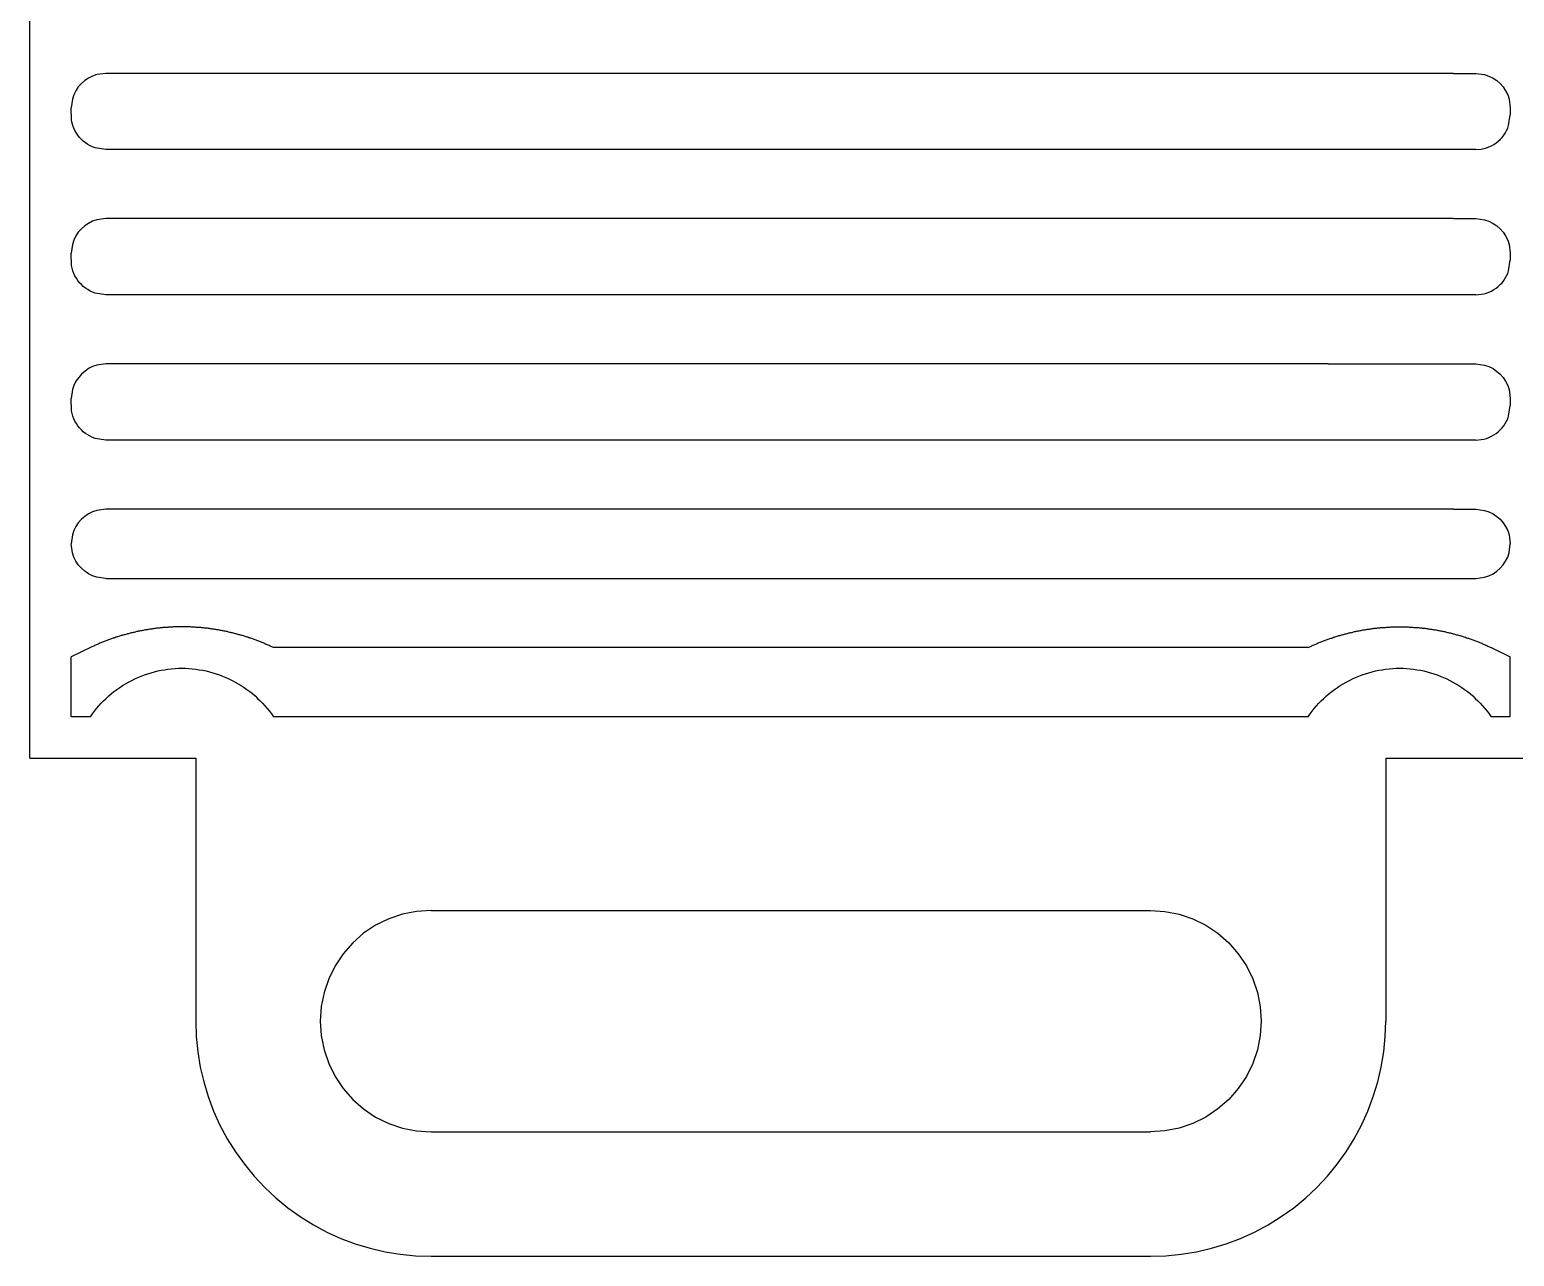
# Model space of a CAD drawing. Header units: metres. Extents: x 50 to 377, y 20 to 300.
# Drawn here: x 53.1 to 160.4, y 19.7 to 108.4 of the extents above; entities that cross this region are included whole.
import ezdxf

# ---------------------------------------------------------------- set-up
doc = ezdxf.new("R2010")
doc.units = ezdxf.units.M

msp = doc.modelspace()

# ---------------------------------------------------------------- linework, layer by layer
at = {"layer": 'Layer0'}
for p, q in [((53.13, 55.7), (53.13, 202.7)), ((58.63, 105.2), (57.98, 105.11)), ((156.02, 105.2), (58.63, 105.2)), ((156.02, 105.2), (157.63, 105.2)), ((157.63, 105.2), (158.27, 105.11)), ((56.64, 104.22), (56.46, 103.95)), ((56.86, 104.47), (56.64, 104.22)), ((57.11, 104.68), (56.86, 104.47)), ((57.38, 104.86), (57.11, 104.68)), ((57.67, 105.01), (57.38, 104.86)), ((57.98, 105.11), (57.67, 105.01)), ((158.27, 105.11), (158.58, 105.01)), ((158.58, 105.01), (158.88, 104.86)), ((158.88, 104.86), (159.15, 104.68)), ((159.15, 104.68), (159.4, 104.47)), ((159.4, 104.47), (159.61, 104.22)), ((159.61, 104.22), (159.79, 103.95)), ((56.21, 103.34), (56.13, 102.7)), ((56.32, 103.65), (56.21, 103.34)), ((56.46, 103.95), (56.32, 103.65)), ((159.79, 103.95), (159.94, 103.65)), ((159.94, 103.65), (160.04, 103.34)), ((160.04, 103.34), (160.13, 102.7)), ((56.16, 101.81), (56.13, 102.7)), ((160.01, 101.43), (160.13, 102.2)), ((160.13, 102.7), (160.13, 102.2)), ((56.2, 101.61), (56.16, 101.81)), ((56.25, 101.43), (56.2, 101.61)), ((56.32, 101.24), (56.25, 101.43)), ((56.4, 101.06), (56.32, 101.24)), ((56.5, 100.89), (56.4, 101.06)), ((56.6, 100.73), (56.5, 100.89)), ((159.65, 100.73), (159.76, 100.89)), ((159.76, 100.89), (159.86, 101.06)), ((159.86, 101.06), (159.94, 101.24)), ((159.94, 101.24), (160.01, 101.43)), ((56.73, 100.57), (56.6, 100.73)), ((56.86, 100.43), (56.73, 100.57)), ((57, 100.3), (56.86, 100.43)), ((57.16, 100.18), (57, 100.3)), ((57.32, 100.07), (57.16, 100.18)), ((57.49, 99.97), (57.32, 100.07)), ((57.67, 99.89), (57.49, 99.97)), ((57.85, 99.82), (57.67, 99.89)), ((58.63, 99.7), (57.85, 99.82)), ((158.21, 99.77), (158.4, 99.82)), ((158.4, 99.82), (158.58, 99.89)), ((158.58, 99.89), (158.76, 99.97)), ((158.76, 99.97), (158.93, 100.07)), ((158.93, 100.07), (159.1, 100.18)), ((159.1, 100.18), (159.25, 100.3)), ((159.25, 100.3), (159.4, 100.43)), ((159.4, 100.43), (159.53, 100.57)), ((159.53, 100.57), (159.65, 100.73)), ((157.63, 99.7), (58.63, 99.7)), ((157.63, 99.7), (158.02, 99.73)), ((158.02, 99.73), (158.21, 99.77)), ((57.67, 94.51), (57.38, 94.36)), ((57.98, 94.61), (57.67, 94.51)), ((58.63, 94.7), (57.98, 94.61)), ((156.02, 94.7), (58.63, 94.7)), ((156.02, 94.7), (157.63, 94.7)), ((157.63, 94.7), (158.27, 94.61)), ((158.27, 94.61), (158.58, 94.51)), ((158.58, 94.51), (158.88, 94.36)), ((56.46, 93.45), (56.32, 93.15)), ((56.64, 93.72), (56.46, 93.45)), ((56.86, 93.97), (56.64, 93.72)), ((57.11, 94.18), (56.86, 93.97)), ((57.38, 94.36), (57.11, 94.18)), ((158.88, 94.36), (159.15, 94.18)), ((159.15, 94.18), (159.4, 93.97)), ((159.4, 93.97), (159.61, 93.72)), ((159.61, 93.72), (159.79, 93.45)), ((159.79, 93.45), (159.94, 93.15)), ((56.21, 92.84), (56.13, 92.2)), ((56.32, 93.15), (56.21, 92.84)), ((159.94, 93.15), (160.04, 92.84)), ((160.04, 92.84), (160.13, 92.2)), ((56.16, 91.31), (56.13, 92.2)), ((56.2, 91.11), (56.16, 91.31)), ((160.01, 90.93), (160.13, 91.7)), ((160.13, 92.2), (160.13, 91.7)), ((56.25, 90.93), (56.2, 91.11)), ((56.32, 90.74), (56.25, 90.93)), ((56.4, 90.56), (56.32, 90.74)), ((56.5, 90.39), (56.4, 90.56)), ((56.6, 90.23), (56.5, 90.39)), ((56.73, 90.07), (56.6, 90.23)), ((159.53, 90.07), (159.65, 90.23)), ((159.65, 90.23), (159.76, 90.39)), ((159.76, 90.39), (159.86, 90.56)), ((159.86, 90.56), (159.94, 90.74)), ((159.94, 90.74), (160.01, 90.93)), ((56.86, 89.93), (56.73, 90.07)), ((57, 89.8), (56.86, 89.93)), ((57.16, 89.68), (57, 89.8)), ((57.32, 89.57), (57.16, 89.68)), ((57.49, 89.47), (57.32, 89.57)), ((57.67, 89.39), (57.49, 89.47)), ((57.85, 89.32), (57.67, 89.39)), ((58.63, 89.2), (57.85, 89.32)), ((157.63, 89.2), (58.63, 89.2)), ((157.63, 89.2), (158.02, 89.23)), ((158.02, 89.23), (158.21, 89.27)), ((158.21, 89.27), (158.4, 89.32)), ((158.4, 89.32), (158.58, 89.39)), ((158.58, 89.39), (158.76, 89.47)), ((158.76, 89.47), (158.93, 89.57)), ((158.93, 89.57), (159.1, 89.68)), ((159.1, 89.68), (159.25, 89.8)), ((159.25, 89.8), (159.4, 89.93)), ((159.4, 89.93), (159.53, 90.07)), ((57.38, 83.86), (56.86, 83.47)), ((57.67, 84.01), (57.38, 83.86)), ((57.98, 84.11), (57.67, 84.01)), ((58.63, 84.2), (57.98, 84.11)), ((146.96, 84.2), (58.63, 84.2)), ((146.96, 84.2), (156.02, 84.2)), ((156.02, 84.2), (157.63, 84.2)), ((157.63, 84.2), (158.27, 84.11)), ((158.27, 84.11), (158.58, 84.01)), ((158.58, 84.01), (158.88, 83.86)), ((158.88, 83.86), (159.4, 83.47)), ((56.32, 82.65), (56.21, 82.34)), ((56.46, 82.95), (56.32, 82.65)), ((56.86, 83.47), (56.46, 82.95)), ((159.4, 83.47), (159.61, 83.22)), ((159.61, 83.22), (159.79, 82.95)), ((159.79, 82.95), (159.94, 82.65)), ((159.94, 82.65), (160.04, 82.34)), ((56.21, 82.34), (56.13, 81.7)), ((56.16, 80.81), (56.13, 81.7)), ((160.04, 82.34), (160.13, 81.7)), ((160.13, 81.7), (160.13, 81.2)), ((56.2, 80.61), (56.16, 80.81)), ((56.25, 80.43), (56.2, 80.61)), ((160.01, 80.43), (160.13, 81.2)), ((56.32, 80.24), (56.25, 80.43)), ((56.4, 80.06), (56.32, 80.24)), ((56.5, 79.89), (56.4, 80.06)), ((56.6, 79.73), (56.5, 79.89)), ((56.73, 79.57), (56.6, 79.73)), ((56.86, 79.43), (56.73, 79.57)), ((57, 79.3), (56.86, 79.43)), ((159.25, 79.3), (159.4, 79.43)), ((159.4, 79.43), (159.53, 79.57)), ((159.53, 79.57), (159.65, 79.73)), ((159.65, 79.73), (159.76, 79.89)), ((159.76, 79.89), (159.86, 80.06)), ((159.86, 80.06), (159.94, 80.24)), ((159.94, 80.24), (160.01, 80.43)), ((57.16, 79.18), (57, 79.3)), ((57.32, 79.07), (57.16, 79.18)), ((57.49, 78.97), (57.32, 79.07)), ((57.67, 78.89), (57.49, 78.97)), ((57.85, 78.82), (57.67, 78.89)), ((58.63, 78.7), (57.85, 78.82)), ((157.63, 78.7), (58.63, 78.7)), ((157.63, 78.7), (158.02, 78.73)), ((158.02, 78.73), (158.21, 78.77)), ((158.21, 78.77), (158.4, 78.82)), ((158.4, 78.82), (158.58, 78.89)), ((158.58, 78.89), (158.76, 78.97)), ((158.76, 78.97), (158.93, 79.07)), ((158.93, 79.07), (159.1, 79.18)), ((159.1, 79.18), (159.25, 79.3)), ((56.86, 72.97), (56.64, 72.72)), ((57.11, 73.18), (56.86, 72.97)), ((57.38, 73.36), (57.11, 73.18)), ((57.67, 73.51), (57.38, 73.36)), ((57.98, 73.61), (57.67, 73.51)), ((58.63, 73.7), (57.98, 73.61)), ((156.02, 73.7), (58.63, 73.7)), ((156.02, 73.7), (157.63, 73.7)), ((157.63, 73.7), (158.27, 73.61)), ((158.27, 73.61), (158.58, 73.51)), ((158.58, 73.51), (158.88, 73.36)), ((158.88, 73.36), (159.15, 73.18)), ((159.15, 73.18), (159.4, 72.97)), ((159.4, 72.97), (159.61, 72.72)), ((56.32, 72.15), (56.21, 71.84)), ((56.46, 72.45), (56.32, 72.15)), ((56.64, 72.72), (56.46, 72.45)), ((159.61, 72.72), (159.79, 72.45)), ((159.79, 72.45), (159.94, 72.15)), ((159.94, 72.15), (160.04, 71.84)), ((56.21, 71.84), (56.13, 71.2)), ((56.21, 70.55), (56.13, 71.2)), ((160.04, 71.84), (160.13, 71.2)), ((160.04, 70.55), (160.13, 71.2)), ((56.32, 70.24), (56.21, 70.55)), ((56.46, 69.95), (56.32, 70.24)), ((56.64, 69.68), (56.46, 69.95)), ((159.61, 69.68), (159.79, 69.95)), ((159.79, 69.95), (159.94, 70.24)), ((159.94, 70.24), (160.04, 70.55)), ((56.86, 69.43), (56.64, 69.68)), ((57.11, 69.21), (56.86, 69.43)), ((57.38, 69.03), (57.11, 69.21)), ((57.67, 68.89), (57.38, 69.03)), ((57.98, 68.78), (57.67, 68.89)), ((58.63, 68.7), (57.98, 68.78)), ((58.63, 68.7), (157.63, 68.7)), ((157.63, 68.7), (158.27, 68.78)), ((158.27, 68.78), (158.58, 68.89)), ((158.58, 68.89), (158.88, 69.03)), ((158.88, 69.03), (159.15, 69.21)), ((159.15, 69.21), (159.4, 69.43)), ((159.4, 69.43), (159.61, 69.68)), ((59.22, 64.39), (59.16, 64.37)), ((59.29, 64.41), (59.22, 64.39)), ((59.35, 64.44), (59.29, 64.41)), ((59.42, 64.46), (59.35, 64.44)), ((59.48, 64.48), (59.42, 64.46)), ((59.55, 64.5), (59.48, 64.48)), ((59.61, 64.52), (59.55, 64.5)), ((59.68, 64.54), (59.61, 64.52)), ((59.74, 64.56), (59.68, 64.54)), ((59.81, 64.58), (59.74, 64.56)), ((59.87, 64.6), (59.81, 64.58)), ((59.94, 64.62), (59.87, 64.6)), ((60.01, 64.63), (59.94, 64.62)), ((60.07, 64.65), (60.01, 64.63)), ((60.14, 64.67), (60.07, 64.65)), ((60.2, 64.69), (60.14, 64.67)), ((60.27, 64.7), (60.2, 64.69)), ((60.34, 64.72), (60.27, 64.7)), ((60.4, 64.74), (60.34, 64.72)), ((60.47, 64.76), (60.4, 64.74)), ((60.54, 64.77), (60.47, 64.76)), ((60.6, 64.79), (60.54, 64.77)), ((60.67, 64.8), (60.6, 64.79)), ((60.74, 64.82), (60.67, 64.8)), ((60.8, 64.83), (60.74, 64.82)), ((60.87, 64.85), (60.8, 64.83)), ((60.94, 64.86), (60.87, 64.85)), ((61, 64.88), (60.94, 64.86)), ((61.07, 64.89), (61, 64.88)), ((61.14, 64.9), (61.07, 64.89)), ((61.2, 64.92), (61.14, 64.9)), ((61.27, 64.93), (61.2, 64.92)), ((61.34, 64.94), (61.27, 64.93)), ((61.41, 64.95), (61.34, 64.94)), ((61.47, 64.97), (61.41, 64.95)), ((61.54, 64.98), (61.47, 64.97)), ((61.61, 64.99), (61.54, 64.98)), ((61.68, 65), (61.61, 64.99)), ((61.74, 65.01), (61.68, 65)), ((61.81, 65.02), (61.74, 65.01)), ((61.88, 65.03), (61.81, 65.02)), ((61.95, 65.04), (61.88, 65.03)), ((62.01, 65.05), (61.95, 65.04)), ((62.08, 65.06), (62.01, 65.05)), ((62.15, 65.07), (62.08, 65.06)), ((62.22, 65.08), (62.15, 65.07)), ((62.28, 65.09), (62.22, 65.08)), ((62.35, 65.09), (62.28, 65.09)), ((62.42, 65.1), (62.35, 65.09)), ((62.49, 65.11), (62.42, 65.1)), ((62.56, 65.12), (62.49, 65.11)), ((62.62, 65.12), (62.56, 65.12)), ((62.69, 65.13), (62.62, 65.12)), ((62.76, 65.14), (62.69, 65.13)), ((62.83, 65.14), (62.76, 65.14)), ((62.9, 65.15), (62.83, 65.14)), ((62.97, 65.15), (62.9, 65.15)), ((63.03, 65.16), (62.97, 65.15)), ((63.1, 65.16), (63.03, 65.16)), ((63.17, 65.17), (63.1, 65.16)), ((63.24, 65.17), (63.17, 65.17)), ((63.31, 65.18), (63.24, 65.17)), ((63.38, 65.18), (63.31, 65.18)), ((63.44, 65.18), (63.38, 65.18)), ((63.51, 65.19), (63.44, 65.18)), ((63.58, 65.19), (63.51, 65.19)), ((63.65, 65.19), (63.58, 65.19)), ((63.72, 65.19), (63.65, 65.19)), ((63.79, 65.19), (63.72, 65.19)), ((63.85, 65.2), (63.79, 65.19)), ((63.92, 65.2), (63.85, 65.2)), ((63.99, 65.2), (63.92, 65.2)), ((64.06, 65.2), (63.99, 65.2)), ((64.13, 65.2), (64.06, 65.2)), ((64.2, 65.2), (64.13, 65.2)), ((64.26, 65.2), (64.2, 65.2)), ((64.33, 65.2), (64.26, 65.2)), ((64.4, 65.2), (64.33, 65.2)), ((64.47, 65.19), (64.4, 65.2)), ((64.54, 65.19), (64.47, 65.19)), ((64.61, 65.19), (64.54, 65.19)), ((64.67, 65.19), (64.61, 65.19)), ((64.74, 65.19), (64.67, 65.19)), ((64.81, 65.18), (64.74, 65.19)), ((64.88, 65.18), (64.81, 65.18)), ((64.95, 65.18), (64.88, 65.18)), ((65.02, 65.17), (64.95, 65.18)), ((65.08, 65.17), (65.02, 65.17)), ((65.15, 65.16), (65.08, 65.17)), ((65.22, 65.16), (65.15, 65.16)), ((65.29, 65.15), (65.22, 65.16)), ((65.36, 65.15), (65.29, 65.15)), ((65.43, 65.14), (65.36, 65.15)), ((65.49, 65.14), (65.43, 65.14)), ((65.56, 65.13), (65.49, 65.14)), ((65.63, 65.12), (65.56, 65.13)), ((65.7, 65.12), (65.63, 65.12)), ((65.77, 65.11), (65.7, 65.12)), ((65.83, 65.1), (65.77, 65.11)), ((65.9, 65.09), (65.83, 65.1)), ((65.97, 65.09), (65.9, 65.09)), ((66.04, 65.08), (65.97, 65.09)), ((66.11, 65.07), (66.04, 65.08)), ((66.17, 65.06), (66.11, 65.07)), ((66.24, 65.05), (66.17, 65.06)), ((66.31, 65.04), (66.24, 65.05)), ((66.38, 65.03), (66.31, 65.04)), ((66.44, 65.02), (66.38, 65.03)), ((66.51, 65.01), (66.44, 65.02)), ((66.58, 65), (66.51, 65.01)), ((66.65, 64.99), (66.58, 65)), ((66.71, 64.98), (66.65, 64.99)), ((66.78, 64.97), (66.71, 64.98)), ((66.85, 64.95), (66.78, 64.97)), ((66.92, 64.94), (66.85, 64.95)), ((66.98, 64.93), (66.92, 64.94)), ((67.05, 64.92), (66.98, 64.93)), ((67.12, 64.9), (67.05, 64.92)), ((67.19, 64.89), (67.12, 64.9)), ((67.25, 64.88), (67.19, 64.89)), ((67.32, 64.86), (67.25, 64.88)), ((67.39, 64.85), (67.32, 64.86)), ((67.45, 64.83), (67.39, 64.85)), ((67.52, 64.82), (67.45, 64.83)), ((67.59, 64.8), (67.52, 64.82)), ((67.65, 64.79), (67.59, 64.8)), ((67.72, 64.77), (67.65, 64.79)), ((67.79, 64.76), (67.72, 64.77)), ((67.85, 64.74), (67.79, 64.76)), ((67.92, 64.72), (67.85, 64.74)), ((67.99, 64.7), (67.92, 64.72)), ((68.05, 64.69), (67.99, 64.7)), ((68.12, 64.67), (68.05, 64.69)), ((68.18, 64.65), (68.12, 64.67)), ((68.25, 64.63), (68.18, 64.65)), ((68.32, 64.62), (68.25, 64.63)), ((68.38, 64.6), (68.32, 64.62)), ((68.45, 64.58), (68.38, 64.6)), ((68.51, 64.56), (68.45, 64.58)), ((68.58, 64.54), (68.51, 64.56)), ((68.64, 64.52), (68.58, 64.54)), ((68.71, 64.5), (68.64, 64.52)), ((68.77, 64.48), (68.71, 64.5)), ((68.84, 64.46), (68.77, 64.48)), ((68.9, 64.44), (68.84, 64.46)), ((68.97, 64.41), (68.9, 64.44)), ((69.03, 64.39), (68.97, 64.41)), ((69.1, 64.37), (69.03, 64.39)), ((147.16, 64.37), (147.22, 64.39)), ((147.22, 64.39), (147.29, 64.41)), ((147.29, 64.41), (147.35, 64.44)), ((147.35, 64.44), (147.42, 64.46)), ((147.42, 64.46), (147.48, 64.48)), ((147.48, 64.48), (147.55, 64.5)), ((147.55, 64.5), (147.61, 64.52)), ((147.61, 64.52), (147.68, 64.54)), ((147.68, 64.54), (147.74, 64.56)), ((147.74, 64.56), (147.81, 64.58)), ((147.81, 64.58), (147.87, 64.6)), ((147.87, 64.6), (147.94, 64.62)), ((147.94, 64.62), (148.01, 64.63)), ((148.01, 64.63), (148.07, 64.65)), ((148.07, 64.65), (148.14, 64.67)), ((148.14, 64.67), (148.2, 64.69)), ((148.2, 64.69), (148.27, 64.7)), ((148.27, 64.7), (148.34, 64.72)), ((148.34, 64.72), (148.4, 64.74)), ((148.4, 64.74), (148.47, 64.76)), ((148.47, 64.76), (148.54, 64.77)), ((148.54, 64.77), (148.6, 64.79)), ((148.6, 64.79), (148.67, 64.8)), ((148.67, 64.8), (148.74, 64.82)), ((148.74, 64.82), (148.8, 64.83)), ((148.8, 64.83), (148.87, 64.85)), ((148.87, 64.85), (148.94, 64.86)), ((148.94, 64.86), (149, 64.88)), ((149, 64.88), (149.07, 64.89)), ((149.07, 64.89), (149.14, 64.9)), ((149.14, 64.9), (149.2, 64.92)), ((149.2, 64.92), (149.27, 64.93)), ((149.27, 64.93), (149.34, 64.94)), ((149.34, 64.94), (149.41, 64.95)), ((149.41, 64.95), (149.47, 64.97)), ((149.47, 64.97), (149.54, 64.98)), ((149.54, 64.98), (149.61, 64.99)), ((149.61, 64.99), (149.68, 65)), ((149.68, 65), (149.74, 65.01)), ((149.74, 65.01), (149.81, 65.02)), ((149.81, 65.02), (149.88, 65.03)), ((149.88, 65.03), (149.95, 65.04)), ((149.95, 65.04), (150.01, 65.05)), ((150.01, 65.05), (150.08, 65.06)), ((150.08, 65.06), (150.15, 65.07)), ((150.15, 65.07), (150.22, 65.08)), ((150.22, 65.08), (150.28, 65.09)), ((150.28, 65.09), (150.35, 65.09)), ((150.35, 65.09), (150.42, 65.1)), ((150.42, 65.1), (150.49, 65.11)), ((150.49, 65.11), (150.56, 65.12)), ((150.56, 65.12), (150.62, 65.12)), ((150.62, 65.12), (150.69, 65.13)), ((150.69, 65.13), (150.76, 65.14)), ((150.76, 65.14), (150.83, 65.14)), ((150.83, 65.14), (150.9, 65.15)), ((150.9, 65.15), (150.97, 65.15)), ((150.97, 65.15), (151.03, 65.16)), ((151.03, 65.16), (151.1, 65.16)), ((151.1, 65.16), (151.17, 65.17)), ((151.17, 65.17), (151.24, 65.17)), ((151.24, 65.17), (151.31, 65.18)), ((151.31, 65.18), (151.38, 65.18)), ((151.38, 65.18), (151.44, 65.18)), ((151.44, 65.18), (151.51, 65.19)), ((151.51, 65.19), (151.58, 65.19)), ((151.58, 65.19), (151.65, 65.19)), ((151.65, 65.19), (151.72, 65.19)), ((151.72, 65.19), (151.79, 65.19)), ((151.79, 65.19), (151.85, 65.2)), ((151.85, 65.2), (151.92, 65.2)), ((151.92, 65.2), (151.99, 65.2)), ((151.99, 65.2), (152.06, 65.2)), ((152.06, 65.2), (152.13, 65.2)), ((152.13, 65.2), (152.2, 65.2)), ((152.2, 65.2), (152.26, 65.2)), ((152.26, 65.2), (152.33, 65.2)), ((152.33, 65.2), (152.4, 65.2)), ((152.4, 65.2), (152.47, 65.19)), ((152.47, 65.19), (152.54, 65.19)), ((152.54, 65.19), (152.61, 65.19)), ((152.61, 65.19), (152.67, 65.19)), ((152.67, 65.19), (152.74, 65.19)), ((152.74, 65.19), (152.81, 65.18)), ((152.81, 65.18), (152.88, 65.18)), ((152.88, 65.18), (152.95, 65.18)), ((152.95, 65.18), (153.02, 65.17)), ((153.02, 65.17), (153.08, 65.17)), ((153.08, 65.17), (153.15, 65.16)), ((153.15, 65.16), (153.22, 65.16)), ((153.22, 65.16), (153.29, 65.15)), ((153.29, 65.15), (153.36, 65.15)), ((153.36, 65.15), (153.43, 65.14)), ((153.43, 65.14), (153.49, 65.14)), ((153.49, 65.14), (153.56, 65.13)), ((153.56, 65.13), (153.63, 65.12)), ((153.63, 65.12), (153.7, 65.12)), ((153.7, 65.12), (153.77, 65.11)), ((153.77, 65.11), (153.83, 65.1)), ((153.83, 65.1), (153.9, 65.09)), ((153.9, 65.09), (153.97, 65.09)), ((153.97, 65.09), (154.04, 65.08)), ((154.04, 65.08), (154.11, 65.07)), ((154.11, 65.07), (154.17, 65.06)), ((154.17, 65.06), (154.24, 65.05)), ((154.24, 65.05), (154.31, 65.04)), ((154.31, 65.04), (154.38, 65.03)), ((154.38, 65.03), (154.44, 65.02)), ((154.44, 65.02), (154.51, 65.01)), ((154.51, 65.01), (154.58, 65)), ((154.58, 65), (154.65, 64.99)), ((154.65, 64.99), (154.71, 64.98)), ((154.71, 64.98), (154.78, 64.97)), ((154.78, 64.97), (154.85, 64.95)), ((154.85, 64.95), (154.92, 64.94)), ((154.92, 64.94), (154.98, 64.93)), ((154.98, 64.93), (155.05, 64.92)), ((155.05, 64.92), (155.12, 64.9)), ((155.12, 64.9), (155.19, 64.89)), ((155.19, 64.89), (155.25, 64.88)), ((155.25, 64.88), (155.32, 64.86)), ((155.32, 64.86), (155.39, 64.85)), ((155.39, 64.85), (155.45, 64.83)), ((155.45, 64.83), (155.52, 64.82)), ((155.52, 64.82), (155.59, 64.8)), ((155.59, 64.8), (155.65, 64.79)), ((155.65, 64.79), (155.72, 64.77)), ((155.72, 64.77), (155.79, 64.76)), ((155.79, 64.76), (155.85, 64.74)), ((155.85, 64.74), (155.92, 64.72)), ((155.92, 64.72), (155.99, 64.7)), ((155.99, 64.7), (156.05, 64.69)), ((156.05, 64.69), (156.12, 64.67)), ((156.12, 64.67), (156.18, 64.65)), ((156.18, 64.65), (156.25, 64.63)), ((156.25, 64.63), (156.32, 64.62)), ((156.32, 64.62), (156.38, 64.6)), ((156.38, 64.6), (156.45, 64.58)), ((156.45, 64.58), (156.51, 64.56)), ((156.51, 64.56), (156.58, 64.54)), ((156.58, 64.54), (156.64, 64.52)), ((156.64, 64.52), (156.71, 64.5)), ((156.71, 64.5), (156.77, 64.48)), ((156.77, 64.48), (156.84, 64.46)), ((156.84, 64.46), (156.9, 64.44)), ((156.9, 64.44), (156.97, 64.41)), ((156.97, 64.41), (157.03, 64.39)), ((157.03, 64.39), (157.1, 64.37)), ((57.51, 63.7), (56.13, 63.04)), ((57.57, 63.73), (57.51, 63.7)), ((57.63, 63.76), (57.57, 63.73)), ((57.7, 63.78), (57.63, 63.76)), ((57.76, 63.81), (57.7, 63.78)), ((57.82, 63.84), (57.76, 63.81)), ((57.88, 63.87), (57.82, 63.84)), ((57.95, 63.9), (57.88, 63.87)), ((58.01, 63.92), (57.95, 63.9)), ((58.07, 63.95), (58.01, 63.92)), ((58.13, 63.98), (58.07, 63.95)), ((58.2, 64.01), (58.13, 63.98)), ((58.26, 64.03), (58.2, 64.01)), ((58.32, 64.06), (58.26, 64.03)), ((58.39, 64.08), (58.32, 64.06)), ((58.45, 64.11), (58.39, 64.08)), ((58.51, 64.13), (58.45, 64.11)), ((58.58, 64.16), (58.51, 64.13)), ((58.64, 64.18), (58.58, 64.16)), ((58.71, 64.21), (58.64, 64.18)), ((58.77, 64.23), (58.71, 64.21)), ((58.83, 64.26), (58.77, 64.23)), ((58.9, 64.28), (58.83, 64.26)), ((58.96, 64.3), (58.9, 64.28)), ((59.03, 64.33), (58.96, 64.3)), ((59.09, 64.35), (59.03, 64.33)), ((59.16, 64.37), (59.09, 64.35)), ((69.16, 64.35), (69.1, 64.37)), ((69.23, 64.33), (69.16, 64.35)), ((69.29, 64.3), (69.23, 64.33)), ((69.36, 64.28), (69.29, 64.3)), ((69.42, 64.26), (69.36, 64.28)), ((69.49, 64.23), (69.42, 64.26)), ((69.55, 64.21), (69.49, 64.23)), ((69.61, 64.18), (69.55, 64.21)), ((69.68, 64.16), (69.61, 64.18)), ((69.74, 64.13), (69.68, 64.16)), ((69.8, 64.11), (69.74, 64.13)), ((69.87, 64.08), (69.8, 64.11)), ((69.93, 64.06), (69.87, 64.08)), ((69.99, 64.03), (69.93, 64.06)), ((70.06, 64.01), (69.99, 64.03)), ((70.12, 63.98), (70.06, 64.01)), ((70.18, 63.95), (70.12, 63.98)), ((70.25, 63.92), (70.18, 63.95)), ((70.31, 63.9), (70.25, 63.92)), ((70.37, 63.87), (70.31, 63.9)), ((70.43, 63.84), (70.37, 63.87)), ((70.5, 63.81), (70.43, 63.84)), ((70.56, 63.78), (70.5, 63.81)), ((70.62, 63.76), (70.56, 63.78)), ((70.68, 63.73), (70.62, 63.76)), ((70.74, 63.7), (70.68, 63.73)), ((145.51, 63.7), (70.74, 63.7)), ((145.51, 63.7), (145.57, 63.73)), ((145.57, 63.73), (145.63, 63.76)), ((145.63, 63.76), (145.7, 63.78)), ((145.7, 63.78), (145.76, 63.81)), ((145.76, 63.81), (145.82, 63.84)), ((145.82, 63.84), (145.88, 63.87)), ((145.88, 63.87), (145.95, 63.9)), ((145.95, 63.9), (146.01, 63.92)), ((146.01, 63.92), (146.07, 63.95)), ((146.07, 63.95), (146.13, 63.98)), ((146.13, 63.98), (146.2, 64.01)), ((146.2, 64.01), (146.26, 64.03)), ((146.26, 64.03), (146.32, 64.06)), ((146.32, 64.06), (146.39, 64.08)), ((146.39, 64.08), (146.45, 64.11)), ((146.45, 64.11), (146.51, 64.13)), ((146.51, 64.13), (146.58, 64.16)), ((146.58, 64.16), (146.64, 64.18)), ((146.64, 64.18), (146.71, 64.21)), ((146.71, 64.21), (146.77, 64.23)), ((146.77, 64.23), (146.83, 64.26)), ((146.83, 64.26), (146.9, 64.28)), ((146.9, 64.28), (146.96, 64.3)), ((146.96, 64.3), (147.03, 64.33)), ((147.03, 64.33), (147.09, 64.35)), ((147.09, 64.35), (147.16, 64.37)), ((157.1, 64.37), (157.16, 64.35)), ((157.16, 64.35), (157.23, 64.33)), ((157.23, 64.33), (157.29, 64.3)), ((157.29, 64.3), (157.36, 64.28)), ((157.36, 64.28), (157.42, 64.26)), ((157.42, 64.26), (157.49, 64.23)), ((157.49, 64.23), (157.55, 64.21)), ((157.55, 64.21), (157.61, 64.18)), ((157.61, 64.18), (157.68, 64.16)), ((157.68, 64.16), (157.74, 64.13)), ((157.74, 64.13), (157.8, 64.11)), ((157.8, 64.11), (157.87, 64.08)), ((157.87, 64.08), (157.93, 64.06)), ((157.93, 64.06), (157.99, 64.03)), ((157.99, 64.03), (158.06, 64.01)), ((158.06, 64.01), (158.12, 63.98)), ((158.12, 63.98), (158.18, 63.95)), ((158.18, 63.95), (158.25, 63.92)), ((158.25, 63.92), (158.31, 63.9)), ((158.31, 63.9), (158.37, 63.87)), ((158.37, 63.87), (158.43, 63.84)), ((158.43, 63.84), (158.5, 63.81)), ((158.5, 63.81), (158.56, 63.78)), ((158.56, 63.78), (158.62, 63.76)), ((158.62, 63.76), (158.68, 63.73)), ((158.68, 63.73), (158.74, 63.7)), ((158.74, 63.7), (160.13, 63.04)), ((56.13, 58.7), (56.13, 63.04)), ((160.13, 58.7), (160.13, 63.04)), ((60.06, 61.09), (60.27, 61.21)), ((60.27, 61.21), (60.5, 61.33)), ((60.5, 61.33), (60.72, 61.44)), ((60.72, 61.44), (60.95, 61.54)), ((60.95, 61.54), (61.18, 61.64)), ((61.18, 61.64), (61.42, 61.73)), ((61.42, 61.73), (61.66, 61.81)), ((61.66, 61.81), (61.9, 61.88)), ((61.9, 61.88), (62.14, 61.95)), ((62.14, 61.95), (62.38, 62.01)), ((62.38, 62.01), (62.63, 62.06)), ((62.63, 62.06), (62.88, 62.1)), ((62.88, 62.1), (63.12, 62.14)), ((63.12, 62.14), (63.37, 62.17)), ((63.37, 62.17), (63.63, 62.19)), ((63.63, 62.19), (63.88, 62.2)), ((63.88, 62.2), (64.13, 62.2)), ((64.13, 62.2), (64.38, 62.2)), ((64.38, 62.2), (64.63, 62.19)), ((64.63, 62.19), (64.88, 62.17)), ((64.88, 62.17), (65.13, 62.14)), ((65.13, 62.14), (65.38, 62.1)), ((65.38, 62.1), (65.63, 62.06)), ((65.63, 62.06), (65.87, 62.01)), ((65.87, 62.01), (66.12, 61.95)), ((66.12, 61.95), (66.36, 61.88)), ((66.36, 61.88), (66.6, 61.81)), ((66.6, 61.81), (66.84, 61.73)), ((66.84, 61.73), (67.07, 61.64)), ((67.07, 61.64), (67.3, 61.54)), ((67.3, 61.54), (67.53, 61.44)), ((67.53, 61.44), (67.76, 61.33)), ((67.76, 61.33), (67.98, 61.21)), ((67.98, 61.21), (68.2, 61.09)), ((148.06, 61.09), (148.27, 61.21)), ((148.27, 61.21), (148.5, 61.33)), ((148.5, 61.33), (148.72, 61.44)), ((148.72, 61.44), (148.95, 61.54)), ((148.95, 61.54), (149.18, 61.64)), ((149.18, 61.64), (149.42, 61.73)), ((149.42, 61.73), (149.66, 61.81)), ((149.66, 61.81), (149.9, 61.88)), ((149.9, 61.88), (150.14, 61.95)), ((150.14, 61.95), (150.38, 62.01)), ((150.38, 62.01), (150.63, 62.06)), ((150.63, 62.06), (150.88, 62.1)), ((150.88, 62.1), (151.12, 62.14)), ((151.12, 62.14), (151.37, 62.17)), ((151.37, 62.17), (151.63, 62.19)), ((151.63, 62.19), (151.88, 62.2)), ((151.88, 62.2), (152.13, 62.2)), ((152.13, 62.2), (152.38, 62.2)), ((152.38, 62.2), (152.63, 62.19)), ((152.63, 62.19), (152.88, 62.17)), ((152.88, 62.17), (153.13, 62.14)), ((153.13, 62.14), (153.38, 62.1)), ((153.38, 62.1), (153.63, 62.06)), ((153.63, 62.06), (153.87, 62.01)), ((153.87, 62.01), (154.12, 61.95)), ((154.12, 61.95), (154.36, 61.88)), ((154.36, 61.88), (154.6, 61.81)), ((154.6, 61.81), (154.84, 61.73)), ((154.84, 61.73), (155.07, 61.64)), ((155.07, 61.64), (155.3, 61.54)), ((155.3, 61.54), (155.53, 61.44)), ((155.53, 61.44), (155.76, 61.33)), ((155.76, 61.33), (155.98, 61.21)), ((155.98, 61.21), (156.2, 61.09)), ((58.65, 60.03), (58.84, 60.2)), ((58.84, 60.2), (59.03, 60.37)), ((59.03, 60.37), (59.22, 60.52)), ((59.22, 60.52), (59.43, 60.67)), ((59.43, 60.67), (59.63, 60.82)), ((59.63, 60.82), (59.84, 60.96)), ((59.84, 60.96), (60.06, 61.09)), ((68.2, 61.09), (68.41, 60.96)), ((68.41, 60.96), (68.62, 60.82)), ((68.62, 60.82), (68.83, 60.67)), ((68.83, 60.67), (69.03, 60.52)), ((69.03, 60.52), (69.23, 60.37)), ((69.23, 60.37), (69.42, 60.2)), ((69.42, 60.2), (69.6, 60.03)), ((146.65, 60.03), (146.84, 60.2)), ((146.84, 60.2), (147.03, 60.37)), ((147.03, 60.37), (147.22, 60.52)), ((147.22, 60.52), (147.43, 60.67)), ((147.43, 60.67), (147.63, 60.82)), ((147.63, 60.82), (147.84, 60.96)), ((147.84, 60.96), (148.06, 61.09)), ((156.2, 61.09), (156.41, 60.96)), ((156.41, 60.96), (156.62, 60.82)), ((156.62, 60.82), (156.83, 60.67)), ((156.83, 60.67), (157.03, 60.52)), ((157.03, 60.52), (157.23, 60.37)), ((157.23, 60.37), (157.42, 60.2)), ((157.42, 60.2), (157.6, 60.03)), ((57.66, 58.9), (57.81, 59.1)), ((57.81, 59.1), (57.96, 59.3)), ((57.96, 59.3), (58.13, 59.49)), ((58.13, 59.49), (58.3, 59.68)), ((58.3, 59.68), (58.47, 59.86)), ((58.47, 59.86), (58.65, 60.03)), ((69.6, 60.03), (69.78, 59.86)), ((69.78, 59.86), (69.96, 59.68)), ((69.96, 59.68), (70.13, 59.49)), ((70.13, 59.49), (70.29, 59.3)), ((70.29, 59.3), (70.45, 59.1)), ((70.45, 59.1), (70.6, 58.9)), ((145.66, 58.9), (145.81, 59.1)), ((145.81, 59.1), (145.96, 59.3)), ((145.96, 59.3), (146.13, 59.49)), ((146.13, 59.49), (146.3, 59.68)), ((146.3, 59.68), (146.47, 59.86)), ((146.47, 59.86), (146.65, 60.03)), ((157.6, 60.03), (157.78, 59.86)), ((157.78, 59.86), (157.96, 59.68)), ((157.96, 59.68), (158.13, 59.49)), ((158.13, 59.49), (158.29, 59.3)), ((158.29, 59.3), (158.45, 59.1)), ((158.45, 59.1), (158.6, 58.9)), ((57.51, 58.7), (56.13, 58.7)), ((57.51, 58.7), (57.66, 58.9)), ((70.6, 58.9), (70.74, 58.7)), ((145.51, 58.7), (70.74, 58.7)), ((145.51, 58.7), (145.66, 58.9)), ((158.6, 58.9), (158.74, 58.7)), ((160.13, 58.7), (158.74, 58.7)), ((53.13, 55.7), (65.13, 55.7)), ((65.13, 55.7), (65.13, 36.7)), ((151.13, 55.7), (163.13, 55.7)), ((151.13, 55.7), (151.13, 36.7)), ((79.07, 44.09), (78.13, 43.63)), ((80.06, 44.43), (79.07, 44.09)), ((81.08, 44.63), (80.06, 44.43)), ((82.13, 44.7), (81.08, 44.63)), ((82.13, 44.7), (134.13, 44.7)), ((134.13, 44.7), (135.17, 44.63)), ((135.17, 44.63), (136.2, 44.43)), ((136.2, 44.43), (137.19, 44.09)), ((137.19, 44.09), (138.13, 43.63)), ((77.26, 43.05), (76.47, 42.36)), ((78.13, 43.63), (77.26, 43.05)), ((138.13, 43.63), (139, 43.05)), ((139, 43.05), (139.78, 42.36)), ((76.47, 42.36), (75.78, 41.57)), ((139.78, 42.36), (140.47, 41.57)), ((75.78, 41.57), (75.2, 40.7)), ((140.47, 41.57), (141.06, 40.7)), ((74.74, 39.76), (74.4, 38.77)), ((75.2, 40.7), (74.74, 39.76)), ((141.06, 40.7), (141.52, 39.76)), ((141.52, 39.76), (141.85, 38.77)), ((74.4, 38.77), (74.2, 37.75)), ((141.85, 38.77), (142.06, 37.75)), ((74.2, 37.75), (74.13, 36.7)), ((142.06, 37.75), (142.13, 36.7)), ((65.13, 36.7), (65.16, 35.59)), ((74.13, 36.7), (74.2, 35.66)), ((142.13, 36.7), (142.06, 35.66)), ((151.09, 35.59), (151.13, 36.7)), ((65.16, 35.59), (65.27, 34.48)), ((74.2, 35.66), (74.4, 34.63)), ((142.06, 35.66), (141.85, 34.63)), ((150.98, 34.48), (151.09, 35.59)), ((65.27, 34.48), (65.45, 33.38)), ((74.4, 34.63), (74.74, 33.64)), ((141.85, 34.63), (141.52, 33.64)), ((150.8, 33.38), (150.98, 34.48)), ((65.45, 33.38), (65.71, 32.3)), ((74.74, 33.64), (75.2, 32.7)), ((141.52, 33.64), (141.06, 32.7)), ((150.55, 32.3), (150.8, 33.38)), ((65.71, 32.3), (66.03, 31.24)), ((75.2, 32.7), (75.78, 31.83)), ((141.06, 32.7), (140.47, 31.83)), ((150.23, 31.24), (150.55, 32.3)), ((66.03, 31.24), (66.42, 30.2)), ((75.78, 31.83), (76.47, 31.04)), ((140.47, 31.83), (139.78, 31.04)), ((149.83, 30.2), (150.23, 31.24)), ((66.42, 30.2), (66.88, 29.18)), ((76.47, 31.04), (77.26, 30.35)), ((77.26, 30.35), (78.13, 29.77)), ((139, 30.35), (138.13, 29.77)), ((139.78, 31.04), (139, 30.35)), ((149.37, 29.18), (149.83, 30.2)), ((66.88, 29.18), (67.41, 28.2)), ((78.13, 29.77), (79.07, 29.31)), ((79.07, 29.31), (80.06, 28.97)), ((80.06, 28.97), (81.08, 28.77)), ((136.2, 28.97), (135.17, 28.77)), ((137.19, 29.31), (136.2, 28.97)), ((138.13, 29.77), (137.19, 29.31)), ((148.85, 28.2), (149.37, 29.18)), ((67.41, 28.2), (67.99, 27.26)), ((81.08, 28.77), (82.13, 28.7)), ((82.13, 28.7), (134.13, 28.7)), ((135.17, 28.77), (134.13, 28.7)), ((148.26, 27.26), (148.85, 28.2)), ((67.99, 27.26), (68.64, 26.35)), ((147.61, 26.35), (148.26, 27.26)), ((68.64, 26.35), (69.35, 25.49)), ((146.91, 25.49), (147.61, 26.35)), ((69.35, 25.49), (70.11, 24.68)), ((70.11, 24.68), (70.92, 23.92)), ((145.34, 23.92), (146.15, 24.68)), ((146.15, 24.68), (146.91, 25.49)), ((70.92, 23.92), (71.78, 23.21)), ((144.48, 23.21), (145.34, 23.92)), ((71.78, 23.21), (72.68, 22.57)), ((72.68, 22.57), (73.63, 21.98)), ((142.63, 21.98), (143.57, 22.57)), ((143.57, 22.57), (144.48, 23.21)), ((73.63, 21.98), (74.61, 21.45)), ((141.65, 21.45), (142.63, 21.98)), ((74.61, 21.45), (75.62, 21)), ((75.62, 21), (76.66, 20.6)), ((76.66, 20.6), (77.73, 20.28)), ((138.53, 20.28), (139.59, 20.6)), ((139.59, 20.6), (140.63, 21)), ((140.63, 21), (141.65, 21.45)), ((77.73, 20.28), (78.81, 20.03)), ((78.81, 20.03), (79.91, 19.85)), ((79.91, 19.85), (81.02, 19.74)), ((81.02, 19.74), (82.13, 19.7)), ((82.13, 19.7), (134.13, 19.7)), ((134.13, 19.7), (135.24, 19.74)), ((135.24, 19.74), (136.35, 19.85)), ((136.35, 19.85), (137.44, 20.03)), ((137.44, 20.03), (138.53, 20.28))]:
    msp.add_line(p, q, dxfattribs=at)

doc.saveas('drawing.dxf')
